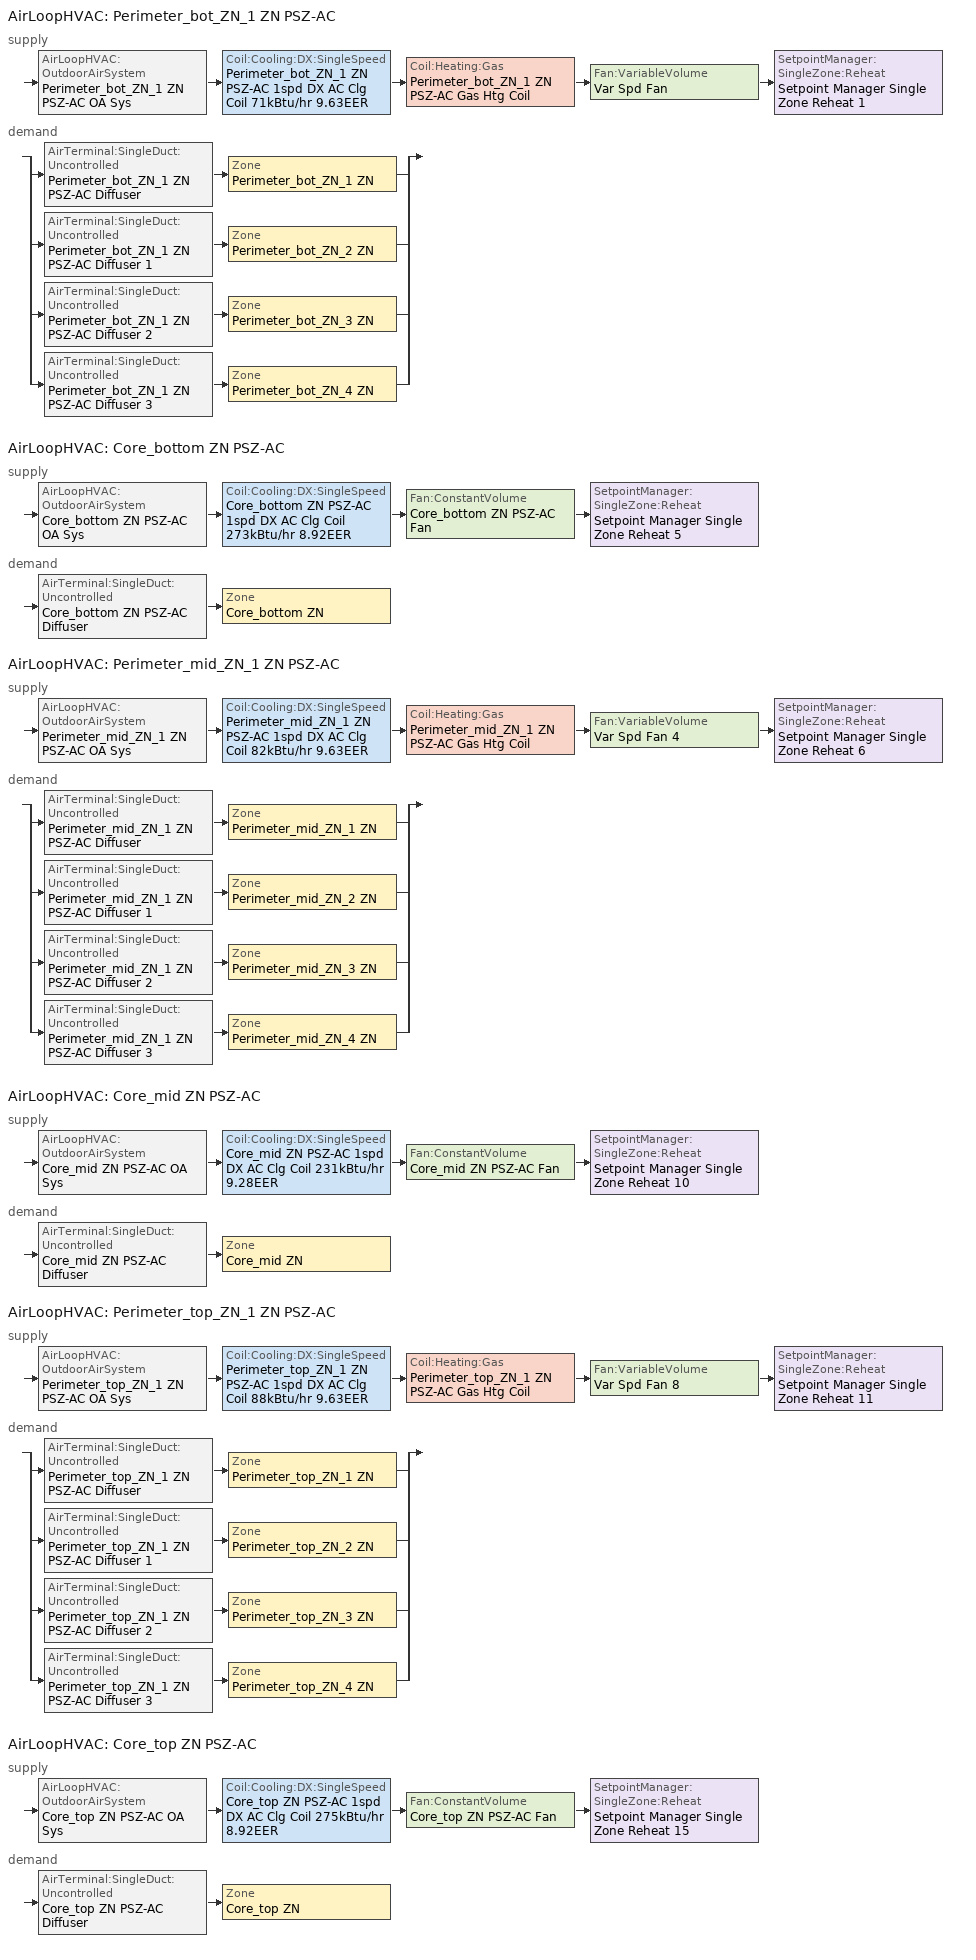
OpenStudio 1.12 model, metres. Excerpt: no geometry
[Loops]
AirLoopHVAC 'Perimeter_bot_ZN_1 ZN PSZ-AC'
 supply: AirLoopHVAC:OutdoorAirSystem 'Perimeter_bot_ZN_1 ZN PSZ-AC OA Sys' > Coil:Cooling:DX:SingleSpeed 'Perimeter_bot_ZN_1 ZN PSZ-AC 1spd DX AC Clg Coil 71kBtu/hr 9.63EER' > Coil:Heating:Gas 'Perimeter_bot_ZN_1 ZN PSZ-AC Gas Htg Coil' > Fan:VariableVolume 'Var Spd Fan' > SetpointManager:SingleZone:Reheat 'Setpoint Manager Single Zone Reheat 1'
 demand: split
  | AirTerminal:SingleDuct:Uncontrolled 'Perimeter_bot_ZN_1 ZN PSZ-AC Diffuser' > Zone 'Perimeter_bot_ZN_1 ZN'
  | AirTerminal:SingleDuct:Uncontrolled 'Perimeter_bot_ZN_1 ZN PSZ-AC Diffuser 1' > Zone 'Perimeter_bot_ZN_2 ZN'
  | AirTerminal:SingleDuct:Uncontrolled 'Perimeter_bot_ZN_1 ZN PSZ-AC Diffuser 2' > Zone 'Perimeter_bot_ZN_3 ZN'
  | AirTerminal:SingleDuct:Uncontrolled 'Perimeter_bot_ZN_1 ZN PSZ-AC Diffuser 3' > Zone 'Perimeter_bot_ZN_4 ZN'
AirLoopHVAC 'Core_bottom ZN PSZ-AC'
 supply: AirLoopHVAC:OutdoorAirSystem 'Core_bottom ZN PSZ-AC OA Sys' > Coil:Cooling:DX:SingleSpeed 'Core_bottom ZN PSZ-AC 1spd DX AC Clg Coil 273kBtu/hr 8.92EER' > Fan:ConstantVolume 'Core_bottom ZN PSZ-AC Fan' > SetpointManager:SingleZone:Reheat 'Setpoint Manager Single Zone Reheat 5'
 demand: AirTerminal:SingleDuct:Uncontrolled 'Core_bottom ZN PSZ-AC Diffuser' > Zone 'Core_bottom ZN'
AirLoopHVAC 'Perimeter_mid_ZN_1 ZN PSZ-AC'
 supply: AirLoopHVAC:OutdoorAirSystem 'Perimeter_mid_ZN_1 ZN PSZ-AC OA Sys' > Coil:Cooling:DX:SingleSpeed 'Perimeter_mid_ZN_1 ZN PSZ-AC 1spd DX AC Clg Coil 82kBtu/hr 9.63EER' > Coil:Heating:Gas 'Perimeter_mid_ZN_1 ZN PSZ-AC Gas Htg Coil' > Fan:VariableVolume 'Var Spd Fan 4' > SetpointManager:SingleZone:Reheat 'Setpoint Manager Single Zone Reheat 6'
 demand: split
  | AirTerminal:SingleDuct:Uncontrolled 'Perimeter_mid_ZN_1 ZN PSZ-AC Diffuser' > Zone 'Perimeter_mid_ZN_1 ZN'
  | AirTerminal:SingleDuct:Uncontrolled 'Perimeter_mid_ZN_1 ZN PSZ-AC Diffuser 1' > Zone 'Perimeter_mid_ZN_2 ZN'
  | AirTerminal:SingleDuct:Uncontrolled 'Perimeter_mid_ZN_1 ZN PSZ-AC Diffuser 2' > Zone 'Perimeter_mid_ZN_3 ZN'
  | AirTerminal:SingleDuct:Uncontrolled 'Perimeter_mid_ZN_1 ZN PSZ-AC Diffuser 3' > Zone 'Perimeter_mid_ZN_4 ZN'
AirLoopHVAC 'Core_mid ZN PSZ-AC'
 supply: AirLoopHVAC:OutdoorAirSystem 'Core_mid ZN PSZ-AC OA Sys' > Coil:Cooling:DX:SingleSpeed 'Core_mid ZN PSZ-AC 1spd DX AC Clg Coil 231kBtu/hr 9.28EER' > Fan:ConstantVolume 'Core_mid ZN PSZ-AC Fan' > SetpointManager:SingleZone:Reheat 'Setpoint Manager Single Zone Reheat 10'
 demand: AirTerminal:SingleDuct:Uncontrolled 'Core_mid ZN PSZ-AC Diffuser' > Zone 'Core_mid ZN'
AirLoopHVAC 'Perimeter_top_ZN_1 ZN PSZ-AC'
 supply: AirLoopHVAC:OutdoorAirSystem 'Perimeter_top_ZN_1 ZN PSZ-AC OA Sys' > Coil:Cooling:DX:SingleSpeed 'Perimeter_top_ZN_1 ZN PSZ-AC 1spd DX AC Clg Coil 88kBtu/hr 9.63EER' > Coil:Heating:Gas 'Perimeter_top_ZN_1 ZN PSZ-AC Gas Htg Coil' > Fan:VariableVolume 'Var Spd Fan 8' > SetpointManager:SingleZone:Reheat 'Setpoint Manager Single Zone Reheat 11'
 demand: split
  | AirTerminal:SingleDuct:Uncontrolled 'Perimeter_top_ZN_1 ZN PSZ-AC Diffuser' > Zone 'Perimeter_top_ZN_1 ZN'
  | AirTerminal:SingleDuct:Uncontrolled 'Perimeter_top_ZN_1 ZN PSZ-AC Diffuser 1' > Zone 'Perimeter_top_ZN_2 ZN'
  | AirTerminal:SingleDuct:Uncontrolled 'Perimeter_top_ZN_1 ZN PSZ-AC Diffuser 2' > Zone 'Perimeter_top_ZN_3 ZN'
  | AirTerminal:SingleDuct:Uncontrolled 'Perimeter_top_ZN_1 ZN PSZ-AC Diffuser 3' > Zone 'Perimeter_top_ZN_4 ZN'
AirLoopHVAC 'Core_top ZN PSZ-AC'
 supply: AirLoopHVAC:OutdoorAirSystem 'Core_top ZN PSZ-AC OA Sys' > Coil:Cooling:DX:SingleSpeed 'Core_top ZN PSZ-AC 1spd DX AC Clg Coil 275kBtu/hr 8.92EER' > Fan:ConstantVolume 'Core_top ZN PSZ-AC Fan' > SetpointManager:SingleZone:Reheat 'Setpoint Manager Single Zone Reheat 15'
 demand: AirTerminal:SingleDuct:Uncontrolled 'Core_top ZN PSZ-AC Diffuser' > Zone 'Core_top ZN'
[Sizing:Zone] Zone Cooling Design Supply Air Temperature Input Method=SupplyAirTemperature; Zone Cooling Design Supply Air Temperature {C}=12.8; Zone Cooling Design Supply Air Temperature Difference {deltaC}=11.11; Zone Heating Design Supply Air Temperature Input Method=SupplyAirTemperature; Zone Heating Design Supply Air Temperature {C}=40; Zone Heating Design Supply Air Temperature Difference {deltaC}=11.11; Zone Cooling Design Supply Air Humidity Ratio {kg-H2O/kg-air}=0.0085; Zone Heating Design Supply Air Humidity Ratio {kg-H2O/kg-air}=0.008; Cooling Design Air Flow Method=DesignDay; Heating Design Air Flow Method=DesignDay; Account for Dedicated Outdoor Air System=No; Dedicated Outdoor Air System Control Strategy=NeutralSupplyAir; Dedicated Outdoor Air Low Setpoint Temperature for Design {C}=Autosize; Dedicated Outdoor Air High Setpoint Temperature for Design {C}=Autosize
Core_bottom ZN; Perimeter_bot_ZN_4 ZN; Core_mid ZN; Perimeter_top_ZN_1 ZN; Perimeter_top_ZN_3 ZN; Perimeter_mid_ZN_2 ZN; Perimeter_bot_ZN_2 ZN; Perimeter_top_ZN_4 ZN; Core_top ZN; Perimeter_mid_ZN_1 ZN; Perimeter_bot_ZN_3 ZN; Perimeter_bot_ZN_1 ZN; Perimeter_top_ZN_2 ZN; Perimeter_mid_ZN_3 ZN; Perimeter_mid_ZN_4 ZN
[Zone equipment]
Core_bottom ZN: Core_bottom ZN PSZ-AC Diffuser
Perimeter_bot_ZN_4 ZN: Perimeter_bot_ZN_1 ZN PSZ-AC Diffuser 3
Core_mid ZN: Core_mid ZN PSZ-AC Diffuser
Perimeter_top_ZN_1 ZN: Perimeter_top_ZN_1 ZN PSZ-AC Diffuser
Perimeter_top_ZN_3 ZN: Perimeter_top_ZN_1 ZN PSZ-AC Diffuser 2
Perimeter_mid_ZN_2 ZN: Perimeter_mid_ZN_1 ZN PSZ-AC Diffuser 1
Perimeter_bot_ZN_2 ZN: Perimeter_bot_ZN_1 ZN PSZ-AC Diffuser 1
Perimeter_top_ZN_4 ZN: Perimeter_top_ZN_1 ZN PSZ-AC Diffuser 3
Core_top ZN: Core_top ZN PSZ-AC Diffuser
Perimeter_mid_ZN_1 ZN: Perimeter_mid_ZN_1 ZN PSZ-AC Diffuser
Perimeter_bot_ZN_3 ZN: Perimeter_bot_ZN_1 ZN PSZ-AC Diffuser 2
Perimeter_bot_ZN_1 ZN: Perimeter_bot_ZN_1 ZN PSZ-AC Diffuser
Perimeter_top_ZN_2 ZN: Perimeter_top_ZN_1 ZN PSZ-AC Diffuser 1
Perimeter_mid_ZN_3 ZN: Perimeter_mid_ZN_1 ZN PSZ-AC Diffuser 2
Perimeter_mid_ZN_4 ZN: Perimeter_mid_ZN_1 ZN PSZ-AC Diffuser 3
[AirLoopHVAC] Availability Schedule=OfficeMedium HVACOperationSchd; Design Supply Air Flow Rate {m3/s}=AutoSize
Name | Availability Manager
Perimeter_bot_ZN_1 ZN PSZ-AC | Availability Manager Night Cycle 1
Core_bottom ZN PSZ-AC | Availability Manager Night Cycle 5
Perimeter_mid_ZN_1 ZN PSZ-AC | Availability Manager Night Cycle 6
Core_mid ZN PSZ-AC | Availability Manager Night Cycle 10
Perimeter_top_ZN_1 ZN PSZ-AC | Availability Manager Night Cycle 11
Core_top ZN PSZ-AC | Availability Manager Night Cycle 15
[Sizing:System] Type of Load to Size On=Sensible; Design Outdoor Air Flow Rate {m3/s}=Autosize; Minimum System Air Flow Ratio=1; Preheat Design Temperature {C}=7; Preheat Design Humidity Ratio {kg-H2O/kg-Air}=0.008; Precool Design Temperature {C}=12.8; Precool Design Humidity Ratio {kg-H2O/kg-Air}=0.008; Central Cooling Design Supply Air Temperature {C}=12.8; Central Heating Design Supply Air Temperature {C}=40; Sizing Option=Coincident; 100% Outdoor Air in Cooling=No; 100% Outdoor Air in Heating=No; Central Cooling Design Supply Air Humidity Ratio {kg-H2O/kg-Air}=0.0085; Central Heating Design Supply Air Humidity Ratio {kg-H2O/kg-Air}=0.008; Cooling Design Air Flow Method=DesignDay; Cooling Design Air Flow Rate {m3/s}=0; Heating Design Air Flow Method=DesignDay; Heating Design Air Flow Rate {m3/s}=0; System Outdoor Air Method=ZoneSum; Zone Maximum Outdoor Air Fraction=1; Cooling Supply Air Flow Rate Per Floor Area {m3/s-m2}=0.00996765; Cooling Fraction of Autosized Cooling Supply Air Flow Rate=1; Cooling Supply Air Flow Rate Per Unit Cooling Capacity {m3/s-W}=3.94755e-05; Heating Supply Air Flow Rate Per Floor Area {m3/s-m2}=0.00996765; Heating Fraction of Autosized Heating Supply Air Flow Rate=1; Heating Fraction of Autosized Cooling Supply Air Flow Rate=1; Heating Supply Air Flow Rate Per Unit Heating Capacity {m3/s-W}=3.15882e-05; Cooling Design Capacity Method=CoolingDesignCapacity; Cooling Design Capacity {W}=autosize; Cooling Design Capacity Per Floor Area {W/m2}=234.7; Fraction of Autosized Cooling Design Capacity=1; Heating Design Capacity Method=HeatingDesignCapacity; Heating Design Capacity {W}=autosize; Heating Design Capacity Per Floor Area {W/m2}=157; Fraction of Autosized Heating Design Capacity=1; Central Cooling Capacity Control Method=OnOff
Perimeter_bot_ZN_1 ZN PSZ-AC; Core_bottom ZN PSZ-AC; Perimeter_mid_ZN_1 ZN PSZ-AC; Core_mid ZN PSZ-AC; Perimeter_top_ZN_1 ZN PSZ-AC; Core_top ZN PSZ-AC
[SetpointManager:SingleZone:Reheat] Minimum Supply Air Temperature {C}=10; Maximum Supply Air Temperature {C}=50
Name | Control Zone
Setpoint Manager Single Zone Reheat 1 | Perimeter_bot_ZN_1 ZN
Setpoint Manager Single Zone Reheat 5 | Core_bottom ZN
Setpoint Manager Single Zone Reheat 6 | Perimeter_mid_ZN_1 ZN
Setpoint Manager Single Zone Reheat 10 | Core_mid ZN
Setpoint Manager Single Zone Reheat 11 | Perimeter_top_ZN_1 ZN
Setpoint Manager Single Zone Reheat 15 | Core_top ZN
[Coil:Heating:Gas] Availability Schedule=Always On Discrete; Gas Burner Efficiency=0.82; Nominal Capacity {W}=AutoSize; Parasitic Electric Load {W}=0; Parasitic Gas Load {W}=0
Perimeter_bot_ZN_1 ZN PSZ-AC Gas Htg Coil; Perimeter_mid_ZN_1 ZN PSZ-AC Gas Htg Coil; Perimeter_top_ZN_1 ZN PSZ-AC Gas Htg Coil
[Coil:Cooling:DX:SingleSpeed] Availability Schedule=Always On Discrete; Rated Total Cooling Capacity {W}=autosize; Rated Sensible Heat Ratio=autosize; Rated Air Flow Rate {m3/s}=autosize; Rated Evaporator Fan Power Per Volume Flow Rate {W/(m3/s)}=773.3; Condenser Type=AirCooled; Evaporative Condenser Effectiveness=0; Evaporative Condenser Air Flow Rate {m3/s}=Autosize; Evaporative Condenser Pump Rated Power Consumption {W}=Autosize; Crankcase Heater Capacity {W}=0; Maximum Outdoor Dry-Bulb Temperature for Crankcase Heater Operation {C}=0; Basin Heater Capacity {W/K}=0; Basin Heater Setpoint Temperature {C}=10
Name | Rated COP {W/W} | Total Cooling Capacity Function of Temperature Curve | Total Cooling Capacity Function of Flow Fraction Curve | Energy Input Ratio Function of Temperature Curve | Energy Input Ratio Function of Flow Fraction Curve | Part Load Fraction Correlation Curve
Perimeter_bot_ZN_1 ZN PSZ-AC 1spd DX AC Clg Coil 71kBtu/hr 9.63EER | 3.8 | DOE Ref DX Clg Coil Cool-Cap-fT 3 | DOE Ref DX Clg Coil Cool-CAP-fFlow 3 | DOE Ref DX Clg Coil Cool-EIR-fT 3 | DOE Ref DX Clg Coil Cool-EIR-fFlow 3 | DOE Ref DX Clg Coil Cool-PLF-fPLR 3
Core_bottom ZN PSZ-AC 1spd DX AC Clg Coil 273kBtu/hr 8.92EER | 4 | DOE Ref DX Clg Coil Cool-Cap-fT | DOE Ref DX Clg Coil Cool-CAP-fFlow | DOE Ref DX Clg Coil Cool-EIR-fT | DOE Ref DX Clg Coil Cool-EIR-fFlow | DOE Ref DX Clg Coil Cool-PLF-fPLR
Perimeter_mid_ZN_1 ZN PSZ-AC 1spd DX AC Clg Coil 82kBtu/hr 9.63EER | 3.8 | DOE Ref DX Clg Coil Cool-Cap-fT 7 | DOE Ref DX Clg Coil Cool-CAP-fFlow 7 | DOE Ref DX Clg Coil Cool-EIR-fT 7 | DOE Ref DX Clg Coil Cool-EIR-fFlow 7 | DOE Ref DX Clg Coil Cool-PLF-fPLR 7
Core_mid ZN PSZ-AC 1spd DX AC Clg Coil 231kBtu/hr 9.28EER | 4 | DOE Ref DX Clg Coil Cool-Cap-fT 1 | DOE Ref DX Clg Coil Cool-CAP-fFlow 1 | DOE Ref DX Clg Coil Cool-EIR-fT 1 | DOE Ref DX Clg Coil Cool-EIR-fFlow 1 | DOE Ref DX Clg Coil Cool-PLF-fPLR 1
Perimeter_top_ZN_1 ZN PSZ-AC 1spd DX AC Clg Coil 88kBtu/hr 9.63EER | 3.8 | DOE Ref DX Clg Coil Cool-Cap-fT 11 | DOE Ref DX Clg Coil Cool-CAP-fFlow 11 | DOE Ref DX Clg Coil Cool-EIR-fT 11 | DOE Ref DX Clg Coil Cool-EIR-fFlow 11 | DOE Ref DX Clg Coil Cool-PLF-fPLR 11
Core_top ZN PSZ-AC 1spd DX AC Clg Coil 275kBtu/hr 8.92EER | 4 | DOE Ref DX Clg Coil Cool-Cap-fT 2 | DOE Ref DX Clg Coil Cool-CAP-fFlow 2 | DOE Ref DX Clg Coil Cool-EIR-fT 2 | DOE Ref DX Clg Coil Cool-EIR-fFlow 2 | DOE Ref DX Clg Coil Cool-PLF-fPLR 2
[Controller:OutdoorAir] Minimum Outdoor Air Flow Rate {m3/s}=Autosize; Maximum Outdoor Air Flow Rate {m3/s}=Autosize; Economizer Control Type=NoEconomizer; Economizer Control Action Type=ModulateFlow; Economizer Maximum Limit Dry-Bulb Temperature {C}=28; Economizer Maximum Limit Enthalpy {J/kg}=64000; Economizer Minimum Limit Dry-Bulb Temperature {C}=-100; Lockout Type=LockoutWithCompressor; Minimum Limit Type=FixedMinimum; Minimum Outdoor Air Schedule=Always On Discrete; High Humidity Control=No; Heat Recovery Bypass Control Type=BypassWhenOAFlowGreaterThanMinimum
Name | Controller Mechanical Ventilation
Perimeter_bot_ZN_1 ZN PSZ-AC OA Sys Controller | Controller Mechanical Ventilation 1
Core_bottom ZN PSZ-AC OA Sys Controller | Controller Mechanical Ventilation 5
Perimeter_mid_ZN_1 ZN PSZ-AC OA Sys Controller | Controller Mechanical Ventilation 6
Core_mid ZN PSZ-AC OA Sys Controller | Controller Mechanical Ventilation 10
Perimeter_top_ZN_1 ZN PSZ-AC OA Sys Controller | Controller Mechanical Ventilation 11
Core_top ZN PSZ-AC OA Sys Controller | Controller Mechanical Ventilation 15
[Controller:MechanicalVentilation] Availability Schedule=Always On Discrete; System Outdoor Air Method=ZoneSum
Controller Mechanical Ventilation 1; Controller Mechanical Ventilation 5; Controller Mechanical Ventilation 6; Controller Mechanical Ventilation 10; Controller Mechanical Ventilation 11; Controller Mechanical Ventilation 15
[AirLoopHVAC:OutdoorAirSystem]
Name | Controller
Perimeter_bot_ZN_1 ZN PSZ-AC OA Sys | Perimeter_bot_ZN_1 ZN PSZ-AC OA Sys Controller
Core_bottom ZN PSZ-AC OA Sys | Core_bottom ZN PSZ-AC OA Sys Controller
Perimeter_mid_ZN_1 ZN PSZ-AC OA Sys | Perimeter_mid_ZN_1 ZN PSZ-AC OA Sys Controller
Core_mid ZN PSZ-AC OA Sys | Core_mid ZN PSZ-AC OA Sys Controller
Perimeter_top_ZN_1 ZN PSZ-AC OA Sys | Perimeter_top_ZN_1 ZN PSZ-AC OA Sys Controller
Core_top ZN PSZ-AC OA Sys | Core_top ZN PSZ-AC OA Sys Controller
[AvailabilityManager:NightCycle] Control Type=CycleOnAny; Thermostat Tolerance {deltaC}=1; Cycling Run Time {s}=3600
Availability Manager Night Cycle 1; Availability Manager Night Cycle 5; Availability Manager Night Cycle 6; Availability Manager Night Cycle 10; Availability Manager Night Cycle 11; Availability Manager Night Cycle 15
[AirTerminal:SingleDuct:Uncontrolled] Availability Schedule=Always On Discrete; Maximum Air Flow Rate {m3/s}=AutoSize
Perimeter_bot_ZN_1 ZN PSZ-AC Diffuser; Core_bottom ZN PSZ-AC Diffuser; Perimeter_mid_ZN_1 ZN PSZ-AC Diffuser; Core_mid ZN PSZ-AC Diffuser; Perimeter_top_ZN_1 ZN PSZ-AC Diffuser; Core_top ZN PSZ-AC Diffuser; Perimeter_bot_ZN_1 ZN PSZ-AC Diffuser 1; Perimeter_bot_ZN_1 ZN PSZ-AC Diffuser 2; Perimeter_bot_ZN_1 ZN PSZ-AC Diffuser 3; Perimeter_mid_ZN_1 ZN PSZ-AC Diffuser 1; Perimeter_mid_ZN_1 ZN PSZ-AC Diffuser 2; Perimeter_mid_ZN_1 ZN PSZ-AC Diffuser 3; Perimeter_top_ZN_1 ZN PSZ-AC Diffuser 1; Perimeter_top_ZN_1 ZN PSZ-AC Diffuser 2; Perimeter_top_ZN_1 ZN PSZ-AC Diffuser 3
[Fan:ConstantVolume] Availability Schedule=OfficeMedium HVACOperationSchd; Fan Efficiency=0.54; Maximum Flow Rate {m3/s}=AutoSize; Motor Efficiency=0.9
Name | Pressure Rise {Pa}
Core_bottom ZN PSZ-AC Fan; Core_top ZN PSZ-AC Fan | 1110.94
Core_mid ZN PSZ-AC Fan | 622.722
[Fan:VariableVolume] Availability Schedule=Always On Discrete 1; Fan Efficiency=0.6045; Pressure Rise {Pa}=1017.592; Maximum Flow Rate {m3/s}=Autosize; Fan Power Minimum Flow Rate Input Method=FixedFlowRate; Fan Power Minimum Flow Fraction=0; Fan Power Minimum Air Flow Rate {m3/s}=0; Motor Efficiency=0.93; Motor In Airstream Fraction=1; Fan Power Coefficient 1=0.0407599; Fan Power Coefficient 2=0.088045; Fan Power Coefficient 3=-0.0729261; Fan Power Coefficient 4=0.94374; Fan Power Coefficient 5=0
Var Spd Fan; Var Spd Fan 4; Var Spd Fan 8
[Schedule:Ruleset]
OfficeMedium HVACOperationSchd: Default Day Schedule=OfficeMedium HVACOperationSchd Default; Summer Design Day Schedule=OfficeMedium HVACOperationSchd Summer Design Day; Winter Design Day Schedule=OfficeMedium HVACOperationSchd Winter Design Day
[Schedule:Day]
OfficeMedium HVACOperationSchd Default: 24, 0, 0
OfficeMedium HVACOperationSchd Summer Design Day; OfficeMedium HVACOperationSchd SmrDsn|Wkdy Day: 6, 0, 0, 22, 0, 1, 24, 0, 0
OfficeMedium HVACOperationSchd Winter Design Day; OfficeMedium HVACOperationSchd WntrDsn|Sat Day: 6, 0, 0, 18, 0, 1, 24, 0, 0
[Schedule:Rule] Schedule Ruleset=OfficeMedium HVACOperationSchd; Date Specification Type=DateRange; Start Month=1; Start Day=1; End Month=12; End Day=31
Name | Rule Order | Day Schedule | Apply Monday | Apply Tuesday | Apply Wednesday | Apply Thursday | Apply Friday | Apply Saturday
Schedule Rule 16 | 1 | OfficeMedium HVACOperationSchd SmrDsn|Wkdy Day | Yes | Yes | Yes | Yes | Yes
Schedule Rule 17 | 0 | OfficeMedium HVACOperationSchd WntrDsn|Sat Day |  |  |  |  |  | Yes
[Schedule:Constant] Value=1
Always On Discrete; Always On Discrete 1
[Curve:Biquadratic] Minimum Value of x=-100; Maximum Value of x=100; Minimum Value of y=-100; Maximum Value of y=100
Name | Coefficient1 Constant | Coefficient2 x | Coefficient3 x**2 | Coefficient4 y | Coefficient5 y**2 | Coefficient6 x*y
DOE Ref DX Clg Coil Cool-Cap-fT; DOE Ref DX Clg Coil Cool-Cap-fT 1; DOE Ref DX Clg Coil Cool-Cap-fT 2; DOE Ref DX Clg Coil Cool-Cap-fT 3; DOE Ref DX Clg Coil Cool-Cap-fT 7; DOE Ref DX Clg Coil Cool-Cap-fT 11 | 0.971212 | -0.0152755 | 0.00144345 | -0.00039321 | -6.8364e-06 | -0.000290596
DOE Ref DX Clg Coil Cool-EIR-fT; DOE Ref DX Clg Coil Cool-EIR-fT 1; DOE Ref DX Clg Coil Cool-EIR-fT 2; DOE Ref DX Clg Coil Cool-EIR-fT 3; DOE Ref DX Clg Coil Cool-EIR-fT 7; DOE Ref DX Clg Coil Cool-EIR-fT 11 | 0.286871 | 0.0239022 | -0.000810648 | 0.0134585 | 0.000338936 | -0.000487004
[Curve:Quadratic] Coefficient1 Constant=0.909496; Coefficient2 x=0.0986477; Coefficient3 x**2=-0.00819488; Minimum Value of x=0; Maximum Value of x=1
DOE Ref DX Clg Coil Cool-PLF-fPLR; DOE Ref DX Clg Coil Cool-PLF-fPLR 1; DOE Ref DX Clg Coil Cool-PLF-fPLR 2; DOE Ref DX Clg Coil Cool-PLF-fPLR 3; DOE Ref DX Clg Coil Cool-PLF-fPLR 7; DOE Ref DX Clg Coil Cool-PLF-fPLR 11
[Curve:Cubic] Coefficient1 Constant=1; Coefficient2 x=0; Coefficient3 x**2=0; Coefficient4 x**3=0; Minimum Value of x=-100; Maximum Value of x=100
DOE Ref DX Clg Coil Cool-CAP-fFlow; DOE Ref DX Clg Coil Cool-EIR-fFlow; DOE Ref DX Clg Coil Cool-CAP-fFlow 1; DOE Ref DX Clg Coil Cool-EIR-fFlow 1; DOE Ref DX Clg Coil Cool-CAP-fFlow 2; DOE Ref DX Clg Coil Cool-EIR-fFlow 2; DOE Ref DX Clg Coil Cool-CAP-fFlow 3; DOE Ref DX Clg Coil Cool-EIR-fFlow 3; DOE Ref DX Clg Coil Cool-CAP-fFlow 7; DOE Ref DX Clg Coil Cool-EIR-fFlow 7; DOE Ref DX Clg Coil Cool-CAP-fFlow 11; DOE Ref DX Clg Coil Cool-EIR-fFlow 11
